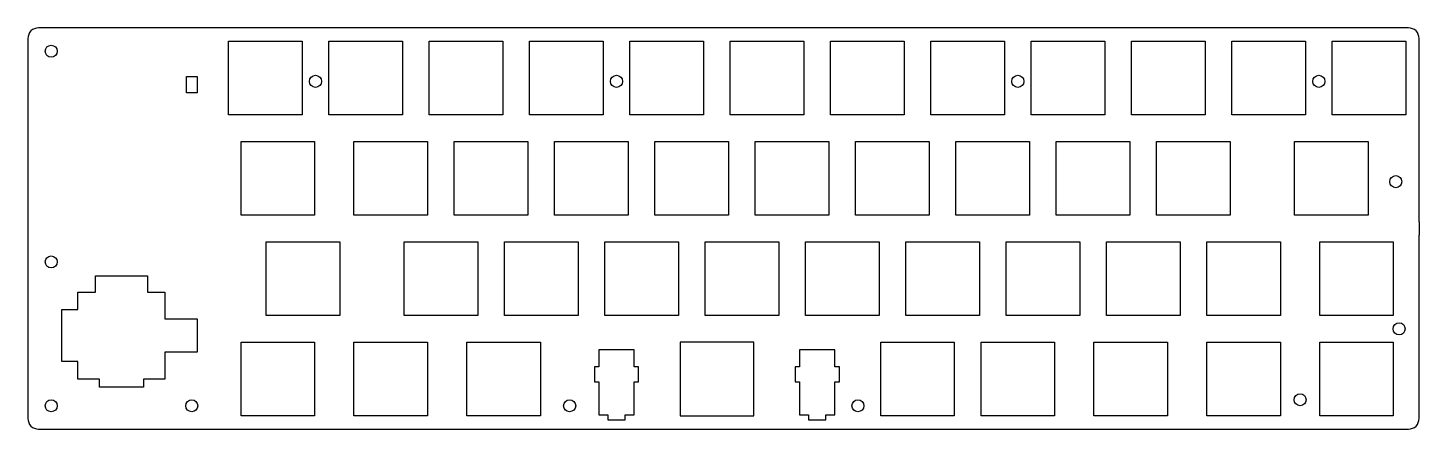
# Model space of a CAD drawing. Header units: millimetres. Extents: x -36 to 229, y 102 to 178.
import ezdxf

# ---------------------------------------------------------------- set-up
doc = ezdxf.new("R2010")
doc.units = ezdxf.units.MM

msp = doc.modelspace()

# ---------------------------------------------------------------- linework, layer by layer
for points in [[(0, 177.8), (-33.528, 177.8)], [(226.568, 177.8), (0, 177.8)], [(-35.56, 175.768), (-35.56, 103.632)], [(228.6, 140.97), (228.6, 175.768)], [(228.6, 140.97), (228.6, 138.43)], [(228.6, 103.632), (228.6, 138.43)], [(-22.733, 127.635), (-22.733, 130.683), (-12.827, 130.683), (-12.827, 127.63754)], [(-26.035, 124.333), (-26.035, 127.635), (-22.733, 127.635)], [(-12.827, 127.635), (-9.525, 127.635), (-9.525, 122.555)], [(-26.035, 114.427), (-29.083, 114.427), (-29.083, 124.333), (-26.035, 124.333)], [(-9.525, 122.555), (-3.429, 122.555)], [(-3.429, 122.555), (-3.429, 116.205)], [(88.265, 118.11), (88.265, 113.40846), (88.265, 108.80852)], [(102.26294, 113.40846), (102.26294, 118.11), (88.265, 118.11)], [(-21.971, 111.125), (-26.035, 111.125), (-26.035, 114.427)], [(-9.525, 116.205), (-9.525, 111.125)], [(-3.429, 116.205), (-9.525, 116.205)], [(-13.589, 111.125), (-13.589, 109.601), (-21.971, 109.601), (-21.971, 111.125)], [(-9.525, 111.125), (-13.589, 111.125)], [(88.265, 108.80852), (88.265, 104.10952), (102.26294, 104.10952), (102.26294, 113.40846)], [(-33.528, 101.6), (0, 101.6)], [(0, 101.6), (226.568, 101.6)]]:
    msp.add_lwpolyline(points)
for points in [[(2.54, 175.26), (16.51, 175.26), (16.51, 161.29), (2.54, 161.29), (2.54, 175.26)], [(21.59, 175.26), (35.56, 175.26), (35.56, 161.29), (21.59, 161.29), (21.59, 175.26)], [(40.64, 175.26), (54.61, 175.26), (54.61, 161.29), (40.64, 161.29), (40.64, 175.26)], [(59.69, 175.26), (73.66, 175.26), (73.66, 161.29), (59.69, 161.29), (59.69, 175.26)], [(78.74, 175.26), (92.71, 175.26), (92.71, 161.29), (78.74, 161.29), (78.74, 175.26)], [(97.79, 175.26), (111.76, 175.26), (111.76, 161.29), (97.79, 161.29), (97.79, 175.26)], [(116.84, 175.26), (130.81, 175.26), (130.81, 161.29), (116.84, 161.29), (116.84, 175.26)], [(135.89, 175.26), (149.86, 175.26), (149.86, 161.29), (135.89, 161.29), (135.89, 175.26)], [(154.94, 175.26), (168.91, 175.26), (168.91, 161.29), (154.94, 161.29), (154.94, 175.26)], [(173.99, 175.26), (187.96, 175.26), (187.96, 161.29), (173.99, 161.29), (173.99, 175.26)], [(193.04, 175.26), (207.01, 175.26), (207.01, 161.29), (193.04, 161.29), (193.04, 175.26)], [(212.09, 175.26), (226.06, 175.26), (226.06, 161.29), (212.09, 161.29), (212.09, 175.26)], [(-5.461, 165.481), (-5.461, 168.529), (-3.429, 168.529), (-3.429, 165.481), (-5.461, 165.481)], [(4.92125, 156.21), (18.89125, 156.21), (18.89125, 142.24), (4.92125, 142.24), (4.92125, 156.21)], [(26.3525, 156.21), (40.3225, 156.21), (40.3225, 142.24), (26.3525, 142.24), (26.3525, 156.21)], [(45.4025, 156.21), (59.3725, 156.21), (59.3725, 142.24), (45.4025, 142.24), (45.4025, 156.21)], [(64.4525, 156.21), (78.4225, 156.21), (78.4225, 142.24), (64.4525, 142.24), (64.4525, 156.21)], [(83.5025, 156.21), (97.4725, 156.21), (97.4725, 142.24), (83.5025, 142.24), (83.5025, 156.21)], [(102.5525, 156.21), (116.5225, 156.21), (116.5225, 142.24), (102.5525, 142.24), (102.5525, 156.21)], [(121.6025, 156.21), (135.5725, 156.21), (135.5725, 142.24), (121.6025, 142.24), (121.6025, 156.21)], [(140.6525, 156.21), (154.6225, 156.21), (154.6225, 142.24), (140.6525, 142.24), (140.6525, 156.21)], [(159.7025, 156.21), (173.6725, 156.21), (173.6725, 142.24), (159.7025, 142.24), (159.7025, 156.21)], [(178.7525, 156.21), (192.7225, 156.21), (192.7225, 142.24), (178.7525, 142.24), (178.7525, 156.21)], [(204.94625, 156.21), (218.91625, 156.21), (218.91625, 142.24), (204.94625, 142.24), (204.94625, 156.21)], [(9.68375, 137.16), (23.65375, 137.16), (23.65375, 123.19), (9.68375, 123.19), (9.68375, 137.16)], [(35.8775, 137.16), (49.8475, 137.16), (49.8475, 123.19), (35.8775, 123.19), (35.8775, 137.16)], [(54.9275, 137.16), (68.8975, 137.16), (68.8975, 123.19), (54.9275, 123.19), (54.9275, 137.16)], [(73.9775, 137.16), (87.9475, 137.16), (87.9475, 123.19), (73.9775, 123.19), (73.9775, 137.16)], [(93.0275, 137.16), (106.9975, 137.16), (106.9975, 123.19), (93.0275, 123.19), (93.0275, 137.16)], [(112.0775, 137.16), (126.0475, 137.16), (126.0475, 123.19), (112.0775, 123.19), (112.0775, 137.16)], [(131.1275, 137.16), (145.0975, 137.16), (145.0975, 123.19), (131.1275, 123.19), (131.1275, 137.16)], [(150.1775, 137.16), (164.1475, 137.16), (164.1475, 123.19), (150.1775, 123.19), (150.1775, 137.16)], [(169.2275, 137.16), (183.1975, 137.16), (183.1975, 123.19), (169.2275, 123.19), (169.2275, 137.16)], [(188.2775, 137.16), (202.2475, 137.16), (202.2475, 123.19), (188.2775, 123.19), (188.2775, 137.16)], [(209.70875, 137.16), (223.67875, 137.16), (223.67875, 123.19), (209.70875, 123.19), (209.70875, 137.16)], [(4.92125, 118.11), (18.89125, 118.11), (18.89125, 104.14), (4.92125, 104.14), (4.92125, 118.11)], [(26.3525, 118.11), (40.3225, 118.11), (40.3225, 104.14), (26.3525, 104.14), (26.3525, 118.11)], [(47.78375, 118.11), (61.75375, 118.11), (61.75375, 104.14), (47.78375, 104.14), (47.78375, 118.11)], [(80.391, 110.617), (80.391, 113.40846), (79.58836, 113.40846), (79.58836, 116.63934), (77.8637, 116.63934), (74.56424, 116.63934), (72.83704, 116.63934), (72.83704, 113.40846), (72.01408, 113.40846), (72.01408, 110.61192), (72.83704, 110.61192), (72.83704, 104.34066), (74.56424, 104.34066), (74.56424, 103.36022), (77.8637, 103.36022), (77.8637, 104.34066), (79.58836, 104.34066), (79.58836, 110.617), (80.391, 110.617)], [(110.109, 110.617), (110.93958, 110.617), (110.93958, 108.59516), (110.93958, 104.34066), (112.66424, 104.34066), (112.66424, 103.36022), (115.9637, 103.36022), (115.9637, 104.34066), (117.68836, 104.34066), (117.68836, 110.61192), (118.51386, 110.61192), (118.51386, 113.40846), (117.68836, 113.40846), (117.68836, 116.63934), (115.9637, 116.63934), (112.66424, 116.63934), (110.93958, 116.63934), (110.93958, 113.40846), (110.109, 113.40846), (110.109, 110.617)], [(126.365, 118.11), (140.335, 118.11), (140.335, 104.14), (126.365, 104.14), (126.365, 118.11)], [(145.415, 118.11), (159.385, 118.11), (159.385, 104.14), (145.415, 104.14), (145.415, 118.11)], [(166.84625, 118.11), (180.81625, 118.11), (180.81625, 104.14), (166.84625, 104.14), (166.84625, 118.11)], [(188.2775, 118.11), (202.2475, 118.11), (202.2475, 104.14), (188.2775, 104.14), (188.2775, 118.11)], [(209.70875, 118.11), (223.67875, 118.11), (223.67875, 104.14), (209.70875, 104.14), (209.70875, 118.11)]]:
    msp.add_lwpolyline(points, close=True)
for centre in [(-31.115, 173.355), (19.05, 167.64), (76.2, 167.64), (152.4, 167.64), (209.55, 167.64), (224.155, 148.59), (-31.115, 133.35), (224.79, 120.65), (205.994, 107.188), (-31.115, 106.045), (-4.445, 106.045), (67.31, 106.045), (122.047, 106.045)]:
    msp.add_circle(centre, 1.143)
for centre, start, end in [((-33.528, 175.768), 90, 180), ((226.568, 175.768), 0, 90), ((-33.528, 103.632), 180, 270), ((226.568, 103.632), 270, 0)]:
    msp.add_arc(centre, 2.032, start, end)

doc.saveas('drawing.dxf')
